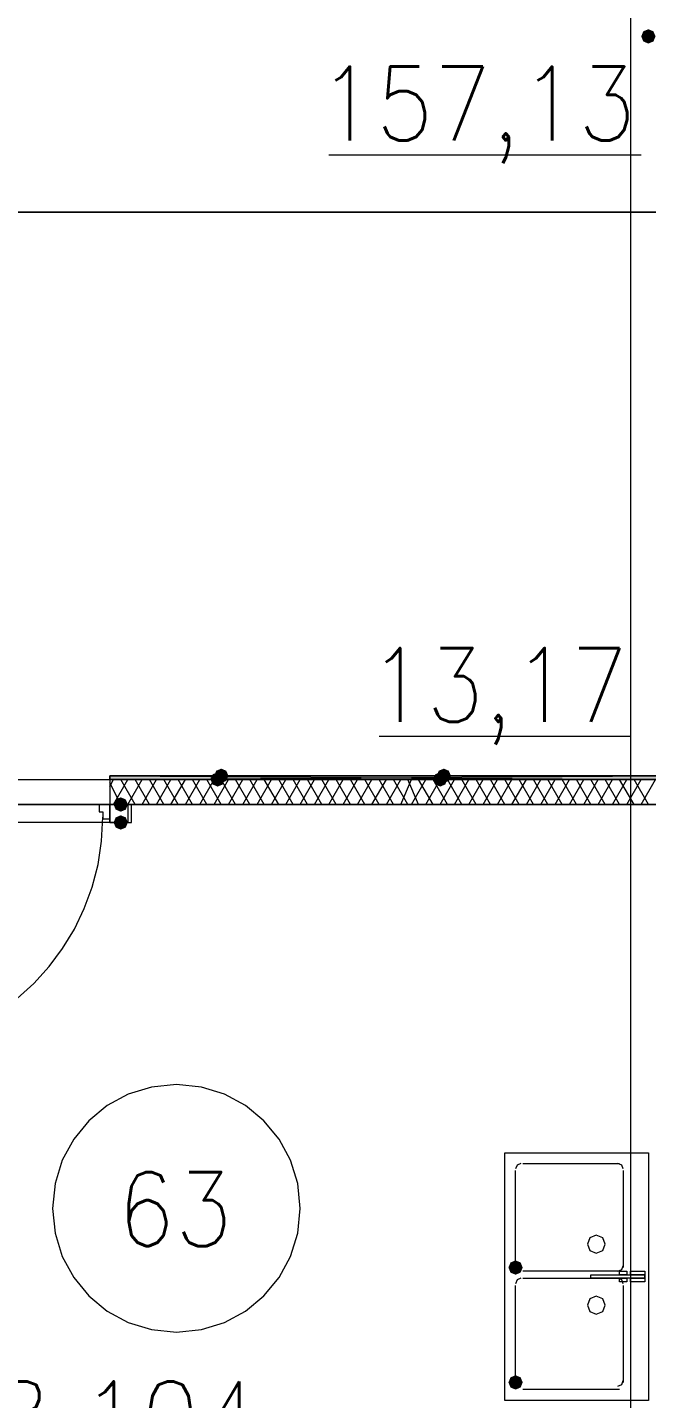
# Model space of a CAD drawing. Header units: millimetres. Extents: x 0 to 420, y 0 to 297.
# Drawn here: x 366.06 to 373.36, y 144.46 to 160.63 of the extents above; entities that cross this region are included whole.
import ezdxf

# ---------------------------------------------------------------- set-up
doc = ezdxf.new("R2010")
doc.units = ezdxf.units.MM
doc.styles.get("Standard").update_dxf_attribs({"font": 'STANDARD'})

msp = doc.modelspace()

# ---------------------------------------------------------------- hatches: boundary and pattern name
for color, points in [(7, [(373.464667, 160.528), (373.439796, 160.468204), (373.38, 160.443333), (373.320204, 160.468204), (373.295333, 160.528), (373.320204, 160.587796), (373.38, 160.612667), (373.439796, 160.587796)]), (254, [(368.384667, 151.765), (368.359796, 151.705204), (368.3, 151.680333), (368.240204, 151.705204), (368.215333, 151.765), (368.240204, 151.824796), (368.3, 151.849667), (368.359796, 151.824796)]), (254, [(368.427, 151.807333), (368.402129, 151.747537), (368.342333, 151.722667), (368.282537, 151.747537), (368.257667, 151.807333), (368.282537, 151.867129), (368.342333, 151.892), (368.402129, 151.867129)]), (254, [(371.009333, 151.765), (370.984462, 151.705204), (370.924667, 151.680333), (370.864871, 151.705204), (370.84, 151.765), (370.864871, 151.824796), (370.924667, 151.849667), (370.984462, 151.824796)]), (254, [(371.051667, 151.807333), (371.026796, 151.747537), (370.967, 151.722667), (370.907204, 151.747537), (370.882333, 151.807333), (370.907204, 151.867129), (370.967, 151.892), (371.026796, 151.867129)]), (7, [(367.241667, 151.468667), (367.216796, 151.408871), (367.157, 151.384), (367.097204, 151.408871), (367.072333, 151.468667), (367.097204, 151.528462), (367.157, 151.553333), (367.216796, 151.528463)]), (7, [(367.241667, 151.257), (367.216796, 151.197204), (367.157, 151.172333), (367.097204, 151.197204), (367.072333, 151.257), (367.097204, 151.316796), (367.157, 151.341667), (367.216796, 151.316796)]), (7, [(371.898333, 146.007667), (371.873462, 145.947871), (371.813667, 145.923), (371.753871, 145.947871), (371.729, 146.007667), (371.753871, 146.067462), (371.813667, 146.092333), (371.873462, 146.067463)]), (7, [(371.898333, 144.653), (371.873462, 144.593204), (371.813667, 144.568333), (371.753871, 144.593204), (371.729, 144.653), (371.753871, 144.712796), (371.813667, 144.737667), (371.873462, 144.712796)])]:
    msp.add_hatch(color=color).paths.add_polyline_path(points, flags=0)
h = msp.add_hatch(color=7)
h.paths.add_polyline_path([(373.549333, 151.807333), (367.03, 151.807333), (373.549333, 151.765)], flags=0)
h.paths.add_polyline_path([(367.03, 151.807333), (373.549333, 151.765), (367.03, 151.765)], flags=0)

# ---------------------------------------------------------------- linework, layer by layer
at = {"color": 6, "lineweight": 0}
msp.add_lwpolyline([(134.704667, 221.869), (354.795667, 221.869), (367.411, 221.869), (367.411, 215.392), (376.851333, 215.392), (379.645333, 215.392), (379.645333, 191.135), (373.168333, 191.135), (373.168333, 163.872333), (372.999, 163.872333), (373.168333, 163.872333), (373.168333, 127.973667), (379.941667, 127.973667), (379.941667, 112.352667), (375.369667, 112.352667), (368.257667, 112.352667), (368.257667, 105.875667), (266.530667, 105.875667), (120.734667, 105.875667)], dxfattribs=at)
at = {"color": 8, "lineweight": 0}
msp.add_lwpolyline([(252.179667, 158.453667), (373.634, 158.453667), (373.634, 169.291), (252.179667, 169.291)], close=True, dxfattribs=at)
at = {"color": 7, "lineweight": 0}
for points in [[(369.612333, 159.131), (373.295333, 159.131)], [(370.205, 152.273), (373.168333, 152.273)], [(373.549333, 151.765), (367.03, 151.765), (373.549333, 151.807333), (367.03, 151.807333)], [(367.03, 151.680333), (367.072333, 151.765)], [(367.03, 151.765), (367.03, 151.468667)], [(367.03, 151.765), (367.03, 151.468667)], [(373.634, 151.765), (367.03, 151.765)], [(367.157, 151.468667), (367.03, 151.722667)], [(367.072333, 151.468667), (367.241667, 151.765)], [(367.326333, 151.468667), (367.157, 151.765)], [(367.241667, 151.468667), (367.411, 151.765)], [(367.495667, 151.468667), (367.326333, 151.765)], [(367.411, 151.468667), (367.580333, 151.765)], [(367.665, 151.468667), (367.495667, 151.765)], [(367.580333, 151.468667), (367.749667, 151.765)], [(367.834333, 151.468667), (367.665, 151.765)], [(367.749667, 151.468667), (367.919, 151.765)], [(368.003667, 151.468667), (367.834333, 151.765)], [(367.919, 151.468667), (368.088333, 151.765)], [(368.173, 151.468667), (368.003667, 151.765)], [(368.088333, 151.468667), (368.257667, 151.765)], [(368.342333, 151.468667), (368.173, 151.765)], [(368.257667, 151.468667), (368.427, 151.765)], [(368.511667, 151.468667), (368.342333, 151.765)], [(368.427, 151.468667), (368.596333, 151.765)], [(368.681, 151.468667), (368.511667, 151.765)], [(368.596333, 151.468667), (368.765667, 151.765)], [(368.850333, 151.468667), (368.681, 151.765)], [(368.765667, 151.468667), (368.935, 151.765)], [(369.019667, 151.468667), (368.850333, 151.765)], [(368.935, 151.468667), (369.104333, 151.765)], [(369.189, 151.468667), (369.019667, 151.765)], [(369.104333, 151.468667), (369.273667, 151.765)], [(369.358333, 151.468667), (369.189, 151.765)], [(369.273667, 151.468667), (369.443, 151.765)], [(369.527667, 151.468667), (369.358333, 151.765)], [(369.443, 151.468667), (369.612333, 151.765)], [(369.697, 151.468667), (369.527667, 151.765)], [(369.612333, 151.468667), (369.781667, 151.765)], [(369.866333, 151.468667), (369.697, 151.765)], [(369.781667, 151.468667), (369.951, 151.765)], [(370.035667, 151.468667), (369.866333, 151.765)], [(369.951, 151.468667), (370.120333, 151.765)], [(370.205, 151.468667), (370.035667, 151.765)], [(370.120333, 151.468667), (370.289667, 151.765)], [(370.374333, 151.468667), (370.205, 151.765)], [(370.289667, 151.468667), (370.459, 151.765)], [(370.543667, 151.468667), (370.374333, 151.765)], [(370.459, 151.468667), (370.586, 151.765)], [(370.670667, 151.468667), (370.543667, 151.765)], [(370.586, 151.468667), (370.755333, 151.765)], [(370.84, 151.468667), (370.670667, 151.765)], [(370.755333, 151.468667), (370.924667, 151.765)], [(371.009333, 151.468667), (370.84, 151.765)], [(370.924667, 151.468667), (371.094, 151.765)], [(371.178667, 151.468667), (371.009333, 151.765)], [(371.094, 151.468667), (371.263333, 151.765)], [(371.348, 151.468667), (371.178667, 151.765)], [(371.263333, 151.468667), (371.432667, 151.765)], [(371.517333, 151.468667), (371.348, 151.765)], [(371.432667, 151.468667), (371.602, 151.765)], [(371.686667, 151.468667), (371.517333, 151.765)], [(371.602, 151.468667), (371.771333, 151.765)], [(371.856, 151.468667), (371.686667, 151.765)], [(371.771333, 151.468667), (371.940667, 151.765)], [(372.025333, 151.468667), (371.856, 151.765)], [(371.940667, 151.468667), (372.11, 151.765)], [(372.194667, 151.468667), (372.025333, 151.765)], [(372.11, 151.468667), (372.279333, 151.765)], [(372.364, 151.468667), (372.194667, 151.765)], [(372.279333, 151.468667), (372.448667, 151.765)], [(372.533333, 151.468667), (372.364, 151.765)], [(372.448667, 151.468667), (372.618, 151.765)], [(372.702667, 151.468667), (372.533333, 151.765)], [(372.618, 151.468667), (372.787333, 151.765)], [(372.872, 151.468667), (372.702667, 151.765)], [(372.787333, 151.468667), (372.956667, 151.765)], [(373.041333, 151.468667), (372.872, 151.765)], [(372.956667, 151.468667), (373.126, 151.765)], [(373.210667, 151.468667), (373.041333, 151.765)], [(373.126, 151.468667), (373.295333, 151.765)], [(373.38, 151.468667), (373.210667, 151.765)], [(373.295333, 151.468667), (373.464667, 151.765)], [(365.590667, 151.468667), (367.03, 151.468667), (367.03, 151.384)], [(367.03, 151.384), (367.03, 151.257), (365.590667, 151.257)], [(367.03, 151.468667), (373.634, 151.468667)], [(364.1725, 148.547667), (364.456009, 148.561982), (364.731327, 148.604), (364.997061, 148.672326), (365.251818, 148.765568), (365.494204, 148.88233), (365.722824, 149.021219), (365.936286, 149.180842), (366.133195, 149.359805), (366.312158, 149.556714), (366.471781, 149.770176), (366.61067, 149.998796), (366.727432, 150.241182), (366.820674, 150.495939), (366.889, 150.761673), (366.931018, 151.036991), (366.945333, 151.3205)], [(369.273667, 146.706167), (369.243995, 147.00051), (369.158894, 147.274662), (369.024238, 147.522749), (368.845899, 147.738899), (368.629749, 147.917238), (368.381662, 148.051894), (368.10751, 148.136995), (367.813167, 148.166667), (367.518823, 148.136995), (367.244671, 148.051894), (366.996584, 147.917238), (366.780434, 147.738899), (366.602095, 147.522749), (366.467439, 147.274662), (366.382339, 147.00051), (366.352667, 146.706167)], [(371.877167, 147.235333), (371.832272, 147.216728), (371.813667, 147.171833)], [(371.898333, 147.235333), (373.041333, 147.235333)], [(373.083667, 147.171833), (373.065061, 147.216728), (373.020167, 147.235333)], [(371.813667, 146.007667), (371.813667, 147.150667)], [(373.083667, 147.150667), (373.083667, 146.007667)], [(366.352667, 146.706167), (366.382339, 146.411823), (366.467439, 146.137671), (366.602095, 145.889584), (366.780434, 145.673434), (366.996584, 145.495095), (367.244671, 145.360439), (367.518823, 145.275339), (367.813167, 145.245667), (368.10751, 145.275339), (368.381662, 145.360439), (368.629749, 145.495095), (368.845899, 145.673434), (369.024238, 145.889584), (369.158894, 146.137671), (369.243995, 146.411823), (369.273667, 146.706167)], [(371.813667, 146.028833), (371.832272, 145.983939), (371.877167, 145.965333)], [(373.020167, 145.965333), (373.065061, 145.983939), (373.083667, 146.028833)], [(371.877167, 145.880667), (371.832272, 145.862061), (371.813667, 145.817167)], [(373.041333, 145.965333), (371.898333, 145.965333)], [(371.898333, 145.880667), (373.041333, 145.880667)], [(373.083667, 145.817167), (373.065061, 145.862061), (373.020167, 145.880667)], [(371.813667, 144.653), (371.813667, 145.796)], [(373.083667, 145.796), (373.083667, 144.653)], [(371.813667, 144.674167), (371.832272, 144.629272), (371.877167, 144.610667)], [(373.020167, 144.610667), (373.065061, 144.629272), (373.083667, 144.674167)], [(373.041333, 144.568333), (371.898333, 144.568333)]]:
    msp.add_lwpolyline(points, dxfattribs=at)
at = {"color": 171, "lineweight": 0}
msp.add_lwpolyline([(373.634, 158.453667), (357.039333, 158.453667), (357.039333, 151.765), (373.634, 151.765)], close=True, dxfattribs=at)
at = {"color": 7, "lineweight": 0}
for points in [[(373.549333, 151.807333), (367.03, 151.807333), (373.549333, 151.765)], [(367.03, 151.807333), (373.549333, 151.765), (367.03, 151.765)], [(367.03, 151.765), (367.03, 151.807333), (373.549333, 151.807333), (373.549333, 151.765), (367.03, 151.765), (373.549333, 151.765), (373.549333, 151.807333), (367.03, 151.807333)], [(373.634, 140.335), (373.634, 151.468667), (357.039333, 151.468667), (357.039333, 140.335)], [(366.903, 151.468667), (366.903, 151.384), (366.945333, 151.384), (366.945333, 151.299333), (367.03, 151.299333), (367.03, 151.468667)], [(367.284, 151.468667), (367.03, 151.468667), (367.03, 151.257), (367.284, 151.257)], [(367.241667, 151.468667), (367.241667, 151.257), (367.03, 151.257), (367.03, 151.468667)], [(371.686667, 144.483667), (371.686667, 147.32), (371.686667, 147.362333), (371.729, 147.362333), (373.337667, 147.362333), (373.38, 147.362333), (373.38, 147.32), (373.38, 144.483667), (373.38, 144.441333), (373.337667, 144.441333), (371.729, 144.441333), (371.686667, 144.441333)], [(372.872, 146.282833), (372.841007, 146.357673), (372.766167, 146.388667), (372.691327, 146.357673), (372.660333, 146.282833), (372.691327, 146.207993), (372.766167, 146.177), (372.841007, 146.207993)], [(372.702667, 145.880667), (372.702667, 145.923), (373.295333, 145.923), (373.337667, 145.923), (373.337667, 145.880667), (373.295333, 145.880667)], [(373.041333, 145.965333), (373.126, 145.965333), (373.126, 145.923), (373.041333, 145.923)], [(373.041333, 145.838333), (373.041333, 145.880667), (373.126, 145.880667), (373.126, 145.838333)], [(373.168333, 145.838333), (373.168333, 145.880667), (373.295333, 145.880667), (373.337667, 145.880667), (373.337667, 145.923), (373.295333, 145.923), (373.168333, 145.923), (373.168333, 145.965333), (373.337667, 145.965333), (373.337667, 145.838333)], [(372.872, 145.563167), (372.841007, 145.638007), (372.766167, 145.669), (372.691327, 145.638007), (372.660333, 145.563167), (372.691327, 145.488327), (372.766167, 145.457333), (372.841007, 145.488327)]]:
    msp.add_lwpolyline(points, close=True, dxfattribs=at)

# ---------------------------------------------------------------- texts
at = {"color": 7, "attachment_point": 1}
for s, insert, char_height, width in [('157,13', (369.48532, 160.172369), 0.872032, 3.052112), ('13,17', (370.078014, 153.314364), 0.872032, 2.37386489), ('63', (367.11468, 147.133699), 0.872032, 1.06581689), ('1.8.104', (364.57468, 144.665568), 0.90157, 3.50610556)]:
    msp.add_mtext(s, dxfattribs=dict(at, insert=insert, char_height=char_height, width=width))

doc.saveas('drawing.dxf')
